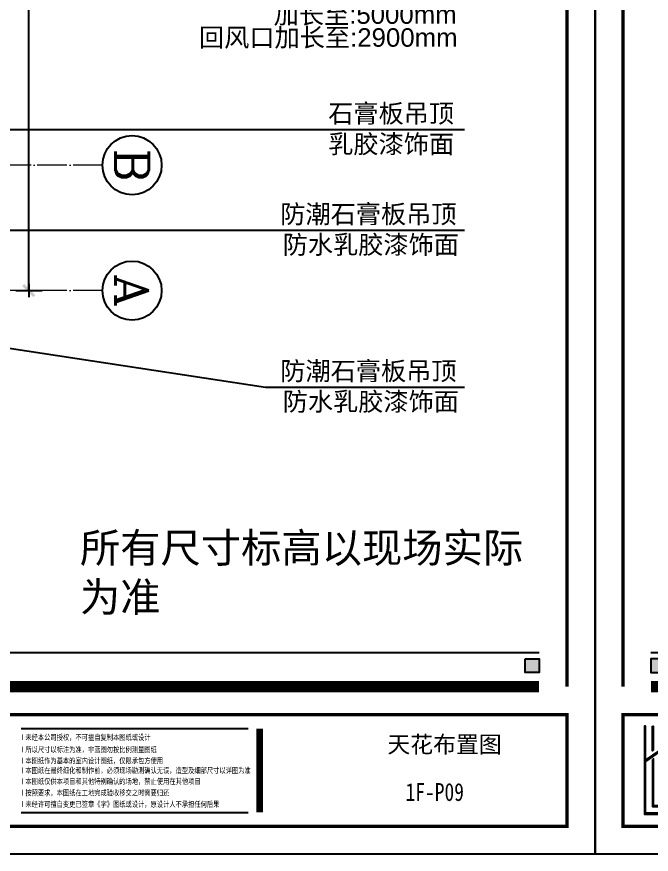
# Model space of a CAD drawing. Header units: inches. Extents: x -50945 to 250244, y -404780 to 18493.
# Drawn here: x 178845 to 187437, y -292400 to -281059 of the extents above; entities that cross this region are included whole.
import ezdxf
from ezdxf.enums import TextEntityAlignment as Align

# ---------------------------------------------------------------- set-up
doc = ezdxf.new("R2010")
doc.units = ezdxf.units.IN
doc.header["$MEASUREMENT"] = 0
doc.linetypes.add('DOTE', pattern=[2.42, 2, -0.2, 0.02, -0.2])
for name, color, linetype in [('15开关布置图-YJ', 2, 'Continuous'), ('AXIS', 1, 'Continuous'), ('AXIS_TEXT', 7, 'Continuous'), ('A图框', 7, 'Continuous'), ('D-ARCHI', 250, 'Continuous'), ('外标注', 50, 'Continuous')]:
    doc.layers.add(name, color=color, linetype=linetype)
doc.layers.add('天棚材质标注', color=2, linetype='Continuous', lineweight=5)
doc.styles.add('04.YBC-外标注3.0', font='', dxfattribs={"width": 0.8, "height": 3})
doc.styles.add('_TCH_AXIS', font='COMPLEX', dxfattribs={"bigfont": 'GBCBIG'})
doc.styles.add('COMPLEX', font='COMPLEX')
doc.styles.add('HBA-DIMT', font='ARCHS.SHX', dxfattribs={"width": 0.8})
doc.styles.get("Standard").update_dxf_attribs({"font": 'Arial.ttf'})
doc.styles.add('宋体', font='', dxfattribs={"width": 0.8})
doc.styles.get('04.YBC-外标注3.0').set_extended_font_data('SimSun')
doc.styles.get('宋体').set_extended_font_data('SimSun')
doc.dimstyles.new('HBA_40', dxfattribs={"dimscale": 50, "dimtxt": 2.5, "dimasz": 0.1, "dimexe": 2, "dimexo": 2.5, "dimgap": 0.6, "dimtad": 1, "dimdec": 0, "dimrnd": 5, "dimzin": 0, "dimtxsty": 'HBA-DIMT', "dimblk": 'HBA_DIMENSION_TICK', "dimblk1": 'HBA_DIMENSION_TICK', "dimblk2": 'HBA_DIMENSION_TICK', "dimcen": 0.125, "dimclrd": 44, "dimclre": 44, "dimclrt": 2, "dimadec": 0, "dimazin": 0, "dimtfac": 1, "dimtdec": 0, "dimtix": 1, "dimtmove": 1, "dimatfit": 3, "dimldrblk": 'HBA_Leader_Dot', "dimfxl": 0, "dimtvp": 1, "dimtfill": 1, "dimtolj": 1, "dimtzin": 0, "dimarcsym": 0})

# ---------------------------------------------------------------- blocks, each defined once
blk = doc.blocks.new('HBA_DIMENSION_TICK')
at = {"color": 0, "linetype": 'ByBlock'}
for p, q in [((-10, 0), (0, 0)), ((0, 0), (10, 0))]:
    blk.add_line(p, q, dxfattribs=at)
at = {"color": 50, "linetype": 'ByBlock'}
blk.add_solid([(-10, -7), (-7, -10), (7, 10), (10, 7)], dxfattribs=at)
blk = doc.blocks.new('*D525')
at = {"layer": 'Defpoints', "color": 0, "transparency": 16777216}
for p in [(178607, -275458), (179007, -275458), (178607, -284767)]:
    blk.add_point(p, dxfattribs=at)
at = {"layer": '外标注', "color": 44, "lineweight": -2, "transparency": 16777216}
for p, q in [((178832, -275458), (179187, -275458)), ((179007, -284758), (179007, -275467)), ((178832, -284767), (179187, -284767))]:
    blk.add_line(p, q, dxfattribs=at)
at = {"layer": '外标注', "color": 44, "lineweight": -2, "transparency": 16777216, "xscale": 9, "yscale": 9, "zscale": 9}
for p, rotation in [((179007, -275458), 90), ((179007, -284767), 270)]:
    blk.add_blockref('HBA_DIMENSION_TICK', p, dxfattribs=dict(at, rotation=rotation))
at = {"layer": '外标注', "color": 2, "transparency": 16777216, "insert": (178841, -280113), "char_height": 225, "attachment_point": 5, "rotation": 90, "style": 'HBA-DIMT', "bg_fill": 3, "box_fill_scale": 1.25, "bg_fill_color": 256, "bg_fill_true_color": 13158600, "bg_fill_transparency": 0}
blk.add_mtext('\\A1;9310', dxfattribs=at)
blk = doc.blocks.new('HBA_Leader_Dot')
at = {"color": 0, "linetype": 'ByBlock'}
blk.add_line((-5, 0), (-10, 0), dxfattribs=at)
at = {"color": 0, "linetype": 'ByBlock', "const_width": 5}
blk.add_lwpolyline([(-2.5, 0, 1), (2.5, 0, 1)], format="xyb", close=True, dxfattribs=at)
blk = doc.blocks.new('_AXISO')
blk.add_circle((0, 0), 0.5)
at = {"layer": 'AXIS_TEXT', "style": 'COMPLEX', "width": 1.041667}
blk.add_attdef('A', text='', height=0.56, dxfattribs=at).set_placement((-0.25, -0.28), (0.25, -0.28), align=Align.FIT)
blk = doc.blocks.new('gegwe')
h = blk.add_hatch(color=9)
h.paths.add_polyline_path([(189652, -49616), (189652, -49028), (189629, -49028), (189629, -49617), (189269, -49867), (189269, -49028), (189267, -49028), (189246, -49028), (189246, -51182), (190039, -51182), (190039, -49027), (190014, -49027), (190014, -49865), (190014, -49868)])
h.paths.add_polyline_path([(190014, -49898), (190014, -51161), (189269, -51161), (189269, -49898), (189642, -49636)], flags=16)
h.paths.add_polyline_path([(189641, -49706), (189653, -49716), (189653, -50844), (189629, -50844), (189629, -49716)], flags=0)
h.paths.add_polyline_path([(189825, -49834), (189847, -49852), (189847, -51000), (189439, -51000), (189439, -49849), (189461, -49834), (189461, -50979), (189825, -50979)], flags=0)
h.paths.add_polyline_path([(189439, -49636), (189459, -49620), (189459, -49028), (189439, -49028)], flags=17)
h.paths.add_polyline_path([(189822, -49620), (189847, -49637), (189847, -49027), (189822, -49027)])
at = {"color": 9}
for points in [[(189267, -49028), (189246, -49028), (189246, -51182), (190039, -51182), (190039, -49027), (190014, -49027), (190014, -49865), (190014, -49868)], [(189269, -49867), (189269, -49028), (189267, -49028)], [(189269, -49867), (189629, -49617), (189629, -49028)], [(189439, -49028), (189459, -49028), (189459, -49620), (189439, -49636), (189439, -49028)], [(189629, -49028), (189650, -49028), (189652, -49028), (189652, -49616), (190014, -49868)], [(190014, -49898), (189642, -49636), (189269, -49898)], [(189641, -49706), (189653, -49716), (189653, -50844), (189629, -50844), (189629, -49716), (189641, -49706)], [(190014, -49898), (190014, -51161), (189269, -51161), (189269, -49898)], [(189439, -49849), (189439, -51000), (189847, -51000), (189847, -49852), (189825, -49834), (189825, -50979), (189461, -50979), (189461, -49834), (189461, -49834), (189439, -49849)]]:
    blk.add_lwpolyline(points, dxfattribs=at)
blk.add_lwpolyline([(189822, -49027), (189842, -49027), (189847, -49027), (189847, -49637), (189822, -49620), (189822, -49027)], close=True, dxfattribs=at)
blk = doc.blocks.new('gegeg')
at = {"layer": 'A图框'}
h = blk.add_hatch(color=256, dxfattribs=at)
h.dxf.hatch_style = 1
h.paths.add_polyline_path([(133887, -57733), (134062, -57733), (134062, -57558), (133887, -57558)])
h = blk.add_hatch(color=256, dxfattribs=at)
h.dxf.hatch_style = 1
h.paths.add_polyline_path([(161887, -57558), (161712, -57558), (161712, -57733), (161887, -57733)])
for p, q in [((133887, -57482), (161887, -57482)), ((155398, -58433), (158242, -58433)), ((155398, -59483), (158242, -59483))]:
    blk.add_line(p, q, dxfattribs=at)
for points in [[(162587, -39218), (162587, -60008), (133187, -60008), (133187, -39218)], [(134062, -57558), (133887, -57558), (133887, -57733), (134062, -57733)], [(161712, -57558), (161887, -57558), (161887, -57733), (161712, -57733)]]:
    blk.add_lwpolyline(points, close=True, dxfattribs=at)
for points, const_width in [([(133537, -40125), (133537, -39568), (162237, -39568), (162237, -57908)], 42), ([(133537, -57908), (133537, -42755)], 42), ([(161887, -57908), (133887, -57908)], 140), ([(158387, -58433), (158387, -59483)], 84)]:
    blk.add_lwpolyline(points, dxfattribs=dict(at, const_width=const_width))
at = {"layer": 'A图框', "const_width": 42}
blk.add_lwpolyline([(133537, -58258), (162237, -58258), (162237, -59658), (133537, -59658)], close=True, dxfattribs=at)
at = {"layer": '15开关布置图-YJ', "color": 2, "xscale": 0.5119999999988067, "yscale": 0.5119999999988067, "zscale": 0.5119999999988067}
blk.add_blockref('gegwe', (36914, -33299), dxfattribs=at)
at = {"layer": 'A图框', "char_height": 70, "attachment_point": 1, "style": '04.YBC-外标注3.0'}
for s, width, insert in [('{\\fArial Unicode MS|b0|i0|c134|p0;l 未经本公司授权，不可擅自复制本图纸或设计}', 1842.18, (155405, -58508)), ('{\\fArial Unicode MS|b0|i0|c134|p0;l 所以尺寸以标注为准，非蓝图勿按比例测量图纸}', 1906.2, (155405, -58662)), ('{\\fArial Unicode MS|b0|i0|c134|p0;l 本图纸作为基本的室内设计图纸，仅限承包方使用}', 2550.12, (155405, -58801)), ('{\\fArial Unicode MS|b0|i0|c134|p0;l 本图纸在最终细化和制作前，必须现场勘测确认无误，造型及细部尺寸以详图为准}', 3701.19, (155405, -58923)), ('{\\fArial Unicode MS|b0|i0|c134|p0;l 本图纸仅供本项目和其他特别确认的场地，禁止使用在其他项目}', 3008.74, (155405, -59060)), ('{\\fArial Unicode MS|b0|i0|c134|p0;l 按照要求，本图纸在工地完成验收移交之时需要归还}', 1941.8, (155405, -59203)), ('{\\fArial Unicode MS|b0|i0|c134|p0;l 未经许可擅自变更已签章《字》图纸或设计，原设计人不承担任何后果}', 3026.66, (155405, -59346))]:
    blk.add_mtext_dynamic_manual_height_columns(s, width=width, gutter_width=1, heights=[0], dxfattribs=dict(at, insert=insert))

msp = doc.modelspace()

# ---------------------------------------------------------------- block references
at = {"layer": '15开关布置图-YJ', "color": 2, "xscale": 1.081091401797356, "yscale": 1.081091401797356, "zscale": 1.081091401797356}
msp.add_blockref('gegeg', (42688.17, -227526.41), dxfattribs=at)
at = {"layer": 'AXIS'}
ref = msp.add_blockref('_AXISO', (180407.07, -283068.62), dxfattribs=dict(at, xscale=800, yscale=800, zscale=800, rotation=270))
ref.add_attrib('A', 'B', dxfattribs={"layer": 'AXIS_TEXT', "height": 452.55, "rotation": 270, "style": '_TCH_AXIS', "width": 1.235294}).set_placement((180180.79, -282842.34), (180180.79, -283294.89), align=Align.FIT)
ref = msp.add_blockref('_AXISO', (180407.07, -284766.95), dxfattribs=dict(at, xscale=800, yscale=800, zscale=800, rotation=270))
ref.add_attrib('A', 'A', dxfattribs={"layer": 'AXIS_TEXT', "height": 452.55, "rotation": 270, "style": '_TCH_AXIS', "width": 1.166667}).set_placement((180180.79, -284540.68), (180180.79, -284993.23), align=Align.FIT)

# ---------------------------------------------------------------- texts
at = {"color": 253, "insert": (184109.79, -291436.18), "char_height": 242.164, "attachment_point": 1, "style": '宋体'}
msp.add_mtext_dynamic_manual_height_columns('1F-P09', width=66.2668, gutter_width=16.21, heights=[0], dxfattribs=at)
at = {"layer": '15开关布置图-YJ', "color": 241}
for s, p in [('加长至:5000mm', (182323.45, -281154.23)), ('回风口加长至:2900mm', (181312.69, -281464.39)), ('石膏板吊顶', (183062.48, -282492.82)), ('乳胶漆饰面', (183062.48, -282907.04)), ('防潮石膏板吊顶', (182413.11, -283855.38)), ('防水乳胶漆饰面', (182446.12, -284269.61)), ('防潮石膏板吊顶', (182413.11, -285980.71)), ('防水乳胶漆饰面', (182446.12, -286394.93))]:
    msp.add_text(s, height=250, dxfattribs=at).set_placement(p)
at = {"layer": '15开关布置图-YJ', "color": 241, "insert": (179700.5, -288050.36), "char_height": 400, "attachment_point": 1}
msp.add_mtext_dynamic_manual_height_columns('{\\fArial Unicode MS|b0|i0|c134|p0;所有尺寸标高以现场实际为准}', width=6146.256, gutter_width=0.5, heights=[0], dxfattribs=at)
at = {"layer": 'A图框', "insert": (183863.82, -290798.26), "char_height": 227.0292, "attachment_point": 1}
msp.add_mtext_dynamic_manual_height_columns('{\\fArial Unicode MS|b0|i0|c134|p0;天花布置图}', width=2770.8358, gutter_width=16.21, heights=[0], dxfattribs=at)

# ---------------------------------------------------------------- dimensions: what is measured, and where the dimension line sits
at = {"layer": '外标注'}
dim = msp.add_linear_dim(base=(179007.07, -275458.38), p1=(178607.07, -284766.95), p2=(178607.07, -275458.38), angle=90, dimstyle='HBA_40', override={"dimscale": 90, "dimfxl": 200, "dimfxlon": 1}, dxfattribs=at)
dim.commit()
dim.dimension.update_dxf_attribs({"geometry": '*D525', "text_midpoint": (178840.57, -280112.66)})

# ---------------------------------------------------------------- next in the draw order: linework, layer by layer
at = {"layer": 'D-ARCHI', "color": 251, "linetype": 'DOTE', "lineweight": 5, "ltscale": 200}
for p, q in [((180007.07, -283068.62), (159679.81, -283068.62)), ((180007.07, -284766.95), (159679.81, -284766.95))]:
    msp.add_line(p, q, dxfattribs=at)

# ---------------------------------------------------------------- next in the draw order: block references
at = {"layer": '15开关布置图-YJ', "color": 2, "xscale": 1.081091401797356, "yscale": 1.081091401797356, "zscale": 1.081091401797356}
msp.add_blockref('gegeg', (10904.09, -227526.41), dxfattribs=at)

# ---------------------------------------------------------------- next in the draw order: leaders
at = {"layer": '天棚材质标注', "color": 6}
for points in [[(175291.37, -282585.05), (184910.1, -282585.05)], [(173917.65, -283947.61), (184910.1, -283947.61)], [(171274.99, -284414.83), (182213.94, -286072.94), (184910.1, -286072.94)]]:
    msp.add_leader(points, dimstyle='HBA_40', override={"dimgap": 0.6, "dimtad": 0}, dxfattribs=at)

doc.saveas('drawing.dxf')
